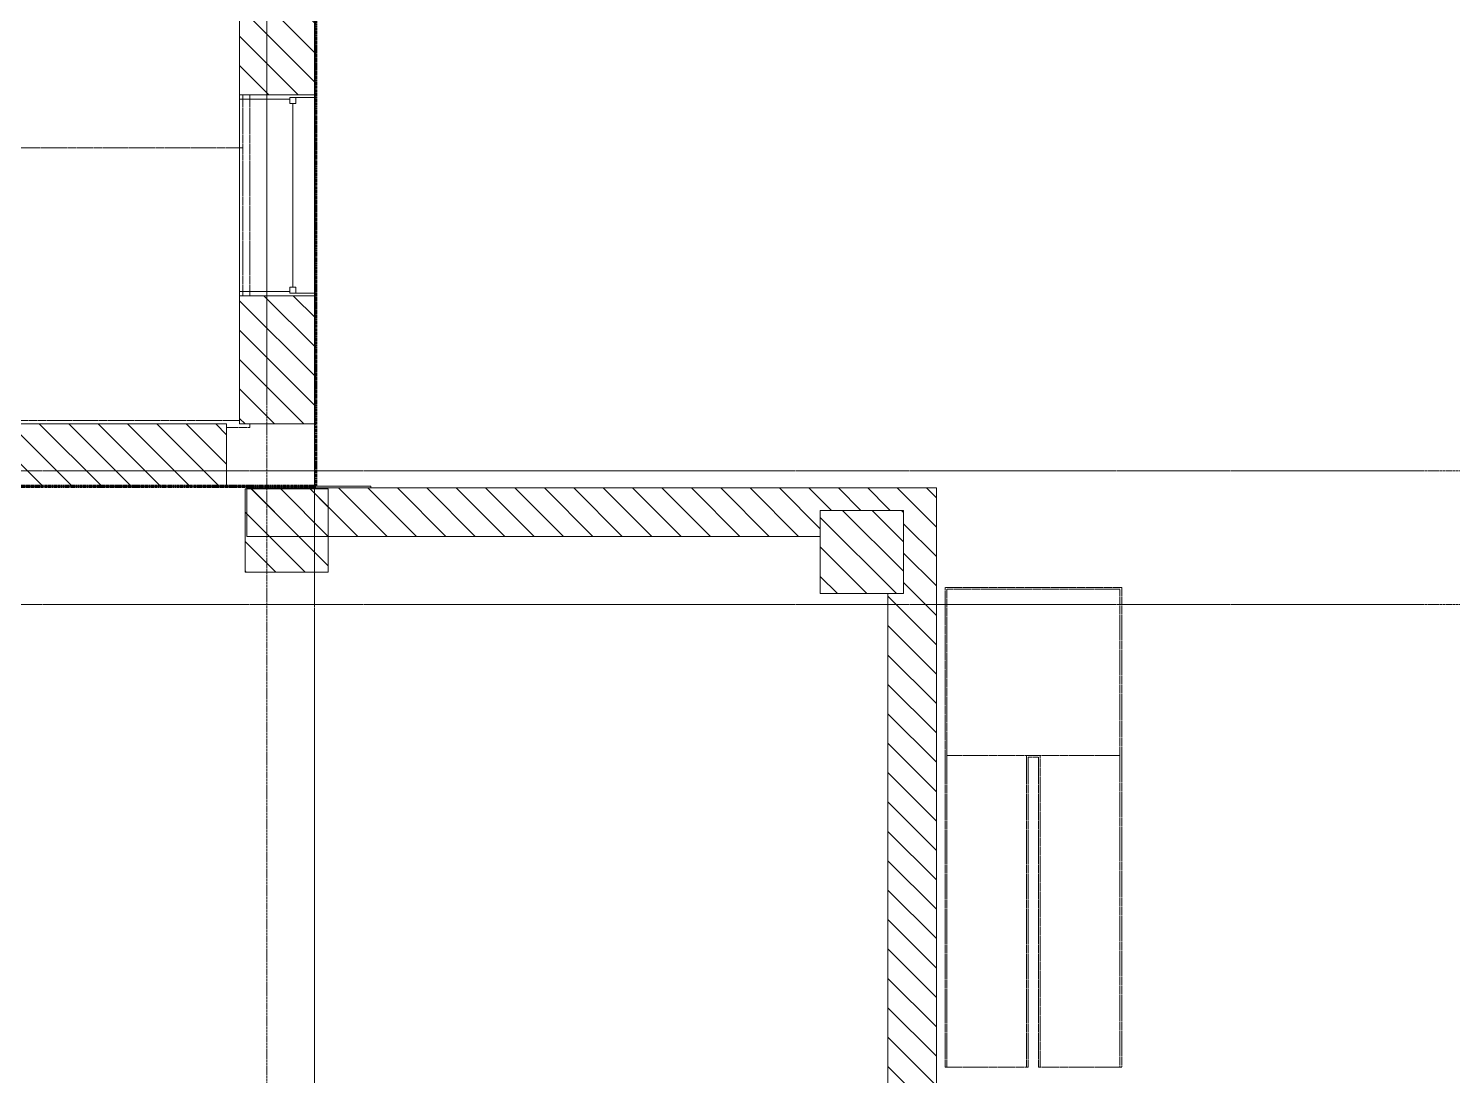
# Model space of a CAD drawing. Header units: inches. Extents: x -956 to 1409, y -1120 to 895.
# Drawn here: x 42.4 to 453.4, y -725.7 to -423.5 of the extents above; entities that cross this region are included whole.
import ezdxf

# ---------------------------------------------------------------- set-up
doc = ezdxf.new("R2010")
doc.units = ezdxf.units.IN
doc.header["$MEASUREMENT"] = 0
for name, pattern in [('Double Dash 3_8_', [1, 0.375, -0.125, 0.125, -0.125, 0.125, -0.125]), ('Grid Line', [0.875, 0.5, -0.125, 0.125, -0.125]), ('Grid Line 1_2_', [0.875, 0.5, -0.125, 0.125, -0.125]), ('Grid Line 1_4_', [0.4375, 0.25, -0.0625, 0.0625, -0.0625]), ('Overhead 1_16_', [0.101562, 0.0625, -0.039062])]:
    doc.linetypes.add(name, pattern=pattern)
for name, color, linetype, lineweight in [('A-DETL', 90, 'Continuous', 9), ('A-FLOR', 192, 'Continuous', 13), ('A-GLAZ', 151, 'Continuous', 13), ('A-WALL', 113, 'Continuous', 13), ('A-WALL-PATT', 111, 'Continuous', 13), ('S-COLS', 52, 'Continuous', 13), ('S-GRID', 1, 'Continuous', 9), ('S-STRS-MBND', 31, 'Continuous', 13)]:
    doc.layers.add(name, color=color, linetype=linetype, lineweight=lineweight)
pattern_1 = [(135, (0, 0), (-4.24264, -4.24264), [])]

# ---------------------------------------------------------------- blocks, each defined once
blk = doc.blocks.new('Concrete-Square-Column - 24 x 24-3368445-7TH FLOOR TELECOM RCP')
at = {"layer": 'S-COLS', "lineweight": 9}
h = blk.add_hatch(dxfattribs=at)
h.set_pattern_fill('FP_7', color=9, style=0, pattern_type=2)
h.set_pattern_definition([(45, (574.619, 282.898), (-4.24264, 4.24264), [])])
h.paths.add_polyline_path([(-12, -12), (12, -12), (12, 12), (-12, 12)], flags=0)
at = {"layer": 'S-COLS', "color": 53, "lineweight": 20}
for p, q in [((-12, 12), (12, 12)), ((-12, -12), (-12, 12)), ((12, 12), (12, -12)), ((12, -12), (-12, -12))]:
    blk.add_line(p, q, dxfattribs=at)
blk = doc.blocks.new('Double Hung - 58_ x 92_-1085034-7TH FLOOR TELECOM RCP')
at = {"layer": 'A-GLAZ', "color": 53, "lineweight": 20}
for p, q in [((-29, 11), (-28.25, 11)), ((-28.25, 3.5), (-28.25, 11)), ((28.25, 3.5), (28.25, 11)), ((29, 11), (28.25, 11)), ((-28.25, 5.25), (-28.25, 3.5)), ((-28.25, 5.25), (-26.5, 5.25)), ((-26.5, 5.25), (-26.5, 3.5)), ((-26.5, 4.375), (26.5, 4.375)), ((26.5, 5.25), (26.5, 3.5)), ((28.25, 5.25), (26.5, 5.25)), ((28.25, 5.25), (28.25, 3.5)), ((-28.25, 3.5), (-26.5, 3.5)), ((-28.25, 3.5), (-27.75, 3.5)), ((-27.75, -11), (-27.75, 3.5)), ((28.25, 3.5), (26.5, 3.5)), ((27.75, 3.5), (28.25, 3.5)), ((27.75, 3.5), (27.75, -11)), ((-27.75, -11), (-29, -11)), ((27.75, -11), (29, -11))]:
    blk.add_line(p, q, dxfattribs=at)
blk = doc.blocks.new('18433_1 - AEO NY - CENTRAL_rvt-1-7TH FLOOR TELECOM RCP')
at = {"layer": 'A-WALL-PATT', "lineweight": 9}
h = blk.add_hatch(dxfattribs=at)
h.set_pattern_fill('FP_1', color=9, style=0, pattern_type=2)
h.set_pattern_definition(pattern_1)
h.paths.add_polyline_path([(103.27, -537.62), (125.27, -537.62), (125.27, -500.62), (103.27, -500.62)], flags=0)
h.paths.add_polyline_path([(125.27, -442.62), (125.27, -416.62), (103.27, -416.62), (103.27, -442.62)], flags=0)
h.paths.add_polyline_path([(103.27, -358.62), (125.27, -358.62), (125.27, -332.62), (103.27, -332.62)], flags=0)
h.paths.add_polyline_path([(125.27, -274.62), (125.27, -215.55), (103.27, -215.55), (103.27, -274.62)], flags=0)
h = blk.add_hatch(dxfattribs=at)
h.set_pattern_fill('FP_1', color=9, style=0, pattern_type=2)
h.set_pattern_definition(pattern_1)
h.paths.add_polyline_path([(64.12, -555.62), (99.52, -555.62), (99.52, -537.62), (-853.35, -537.62), (-853.35, -555.62), (-98.48, -555.62)], flags=0)
h = blk.add_hatch(dxfattribs=at)
h.set_pattern_fill('FP_1', color=9, style=0, pattern_type=2)
h.set_pattern_definition(pattern_1)
h.paths.add_polyline_path([(270.9, -570.12), (270.9, -562.62), (290.4, -562.62), (290.4, -556.12), (105.38, -556.12), (105.38, -570.12), (226.73, -570.12)], flags=0)
h = blk.add_hatch(dxfattribs=at)
h.set_pattern_fill('FP_1', color=9, style=0, pattern_type=2)
h.set_pattern_definition(pattern_1)
h.paths.add_polyline_path([(290.4, -1042.12), (304.4, -1042.12), (304.4, -768.12), (290.4, -768.12), (290.4, -791.74), (298.4, -791.74), (298.4, -815.74), (290.4, -815.74), (290.4, -1005.24), (302.02, -1005.24), (302.02, -1041.24), (290.4, -1041.24)], flags=0)
h.paths.add_polyline_path([(304.4, -728.12), (304.4, -556.12), (290.4, -556.12), (290.4, -562.62), (294.9, -562.62), (294.9, -586.62), (290.4, -586.62), (290.4, -728.12)], flags=0)
at = {"layer": 'S-COLS', "lineweight": 9}
h = blk.add_hatch(dxfattribs=at)
h.set_pattern_fill('FP_1', color=9, style=0, pattern_type=2)
h.set_pattern_definition(pattern_1)
h.paths.add_polyline_path([(128.9, -580.39), (128.9, -556.39), (104.9, -556.39), (104.9, -580.39)], flags=0)
at = {"layer": 'A-FLOR', "color": 9, "lineweight": 9}
for p, q in [((99.52, -555.62), (141.15, -555.62)), ((141.15, -555.62), (141.15, -556.12))]:
    blk.add_line(p, q, dxfattribs=at)
at = {"layer": 'A-WALL', "color": 53, "lineweight": 20}
for p, q in [((103.27, -442.62), (103.27, -416.62)), ((125.27, -416.62), (125.27, -442.62)), ((125.27, -442.62), (103.27, -442.62)), ((103.27, -537.62), (103.27, -500.62)), ((103.27, -500.62), (125.27, -500.62)), ((125.27, -500.62), (125.27, -537.62)), ((-82.98, -537.62), (99.52, -537.62)), ((99.52, -537.62), (99.52, -555.62)), ((125.27, -537.62), (103.27, -537.62)), ((99.52, -555.62), (-853.35, -555.62)), ((105.38, -570.12), (105.38, -556.12)), ((105.38, -556.12), (290.4, -556.12)), ((290.4, -556.12), (304.4, -556.12)), ((304.4, -556.12), (304.4, -728.12)), ((270.9, -570.12), (105.38, -570.12)), ((290.4, -728.12), (290.4, -586.62))]:
    blk.add_line(p, q, dxfattribs=at)
at = {"layer": 'A-WALL', "color": 9, "lineweight": 9}
for p, q in [((103.27, -442.62), (103.27, -500.62)), ((125.27, -500.62), (125.27, -442.62))]:
    blk.add_line(p, q, dxfattribs=at)
at = {"layer": 'S-COLS', "color": 53, "lineweight": 20}
for p, q in [((104.9, -556.39), (128.9, -556.39)), ((104.9, -580.39), (104.9, -556.39)), ((128.9, -556.39), (128.9, -580.39)), ((128.9, -580.39), (104.9, -580.39))]:
    blk.add_line(p, q, dxfattribs=at)
at = {"layer": 'S-GRID', "linetype": 'Grid Line 1_4_'}
for p, q in [((111.15, -529.37), (111.15, 870.85)), ((124.9, -529.37), (124.9, -1087.29)), ((444.9, -551.12), (-904.42, -551.12)), ((444.9, -589.74), (-904.42, -589.74))]:
    blk.add_line(p, q, dxfattribs=at)
at = {"layer": 'S-STRS-MBND', "color": 9, "linetype": 'Overhead 1_16_', "lineweight": 9}
for p, q in [((104.27, -442.62), (104.27, -459.83)), ((106.27, -442.62), (106.27, -459.83)), ((104.27, -457.87), (38.27, -457.87)), ((104.27, -500.62), (104.27, -459.83)), ((106.27, -500.62), (106.27, -459.83)), ((44.31, -536.62), (-33.73, -536.62)), ((44.31, -536.62), (103.27, -536.62)), ((106.27, -538.62), (106.27, -537.62)), ((99.52, -538.62), (106.27, -538.62)), ((306.9, -584.87), (306.9, -633.04)), ((357.9, -584.87), (306.9, -584.87)), ((307.4, -585.37), (307.4, -633.04)), ((357.4, -585.37), (307.4, -585.37)), ((357.4, -624.7), (357.4, -585.37)), ((357.9, -624.7), (357.9, -584.87)), ((357.4, -624.7), (357.4, -723.37)), ((357.9, -624.7), (357.9, -723.37)), ((306.9, -723.37), (306.9, -633.04)), ((307.4, -723.37), (307.4, -633.04)), ((307.4, -633.37), (330.4, -633.37)), ((330.4, -633.37), (330.4, -633.87)), ((330.4, -633.37), (333.9, -633.37)), ((330.4, -633.87), (330.4, -633.37)), ((330.4, -723.37), (330.4, -633.87)), ((330.9, -633.87), (333.9, -633.87)), ((330.9, -723.37), (330.9, -633.87)), ((334.4, -633.37), (333.9, -633.37)), ((333.9, -633.87), (333.9, -723.37)), ((334.4, -633.37), (334.4, -723.37)), ((357.4, -633.37), (334.4, -633.37)), ((306.9, -723.37), (307.4, -723.37)), ((307.4, -723.37), (330.4, -723.37)), ((330.4, -723.37), (330.9, -723.37)), ((333.9, -723.37), (334.4, -723.37)), ((357.4, -723.37), (334.4, -723.37)), ((357.4, -723.37), (357.9, -723.37))]:
    blk.add_line(p, q, dxfattribs=at)
at = {"color": 9, "lineweight": 9}
for name, p, rotation in [('Double Hung - 58_ x 92_-1085034-7TH FLOOR TELECOM RCP', (114.27, -471.62), 269.9999999999999), ('Concrete-Square-Column - 24 x 24-3368445-7TH FLOOR TELECOM RCP', (282.9, -574.62), 89.9999999999999)]:
    blk.add_blockref(name, p, dxfattribs=dict(at, rotation=rotation))
blk = doc.blocks.new('5649_structural model_2019_rvt-1-7TH FLOOR TELECOM RCP')
at = {"layer": 'S-GRID', "linetype": 'Grid Line', "lineweight": 13}
for p, q in [((111.15, -1013.39), (111.15, 774.85)), ((124.9, 774.85), (124.9, -999.91)), ((398.09, -551.12), (-835.82, -551.12)), ((398.09, -589.74), (-835.82, -589.74))]:
    blk.add_line(p, q, dxfattribs=at)
at = {"layer": 'S-GRID', "linetype": 'Grid Line 1_2_', "lineweight": 13}
for p, q in [((494.09, -551.12), (398.09, -551.12)), ((494.09, -589.74), (398.09, -589.74))]:
    blk.add_line(p, q, dxfattribs=at)

msp = doc.modelspace()

# ---------------------------------------------------------------- linework, layer by layer
at = {"layer": 'A-DETL', "linetype": 'Double Dash 3_8_', "lineweight": 140}
for p, q in [((125.27, -555.62), (125.27, -243.24)), ((-896.85, -555.62), (125.27, -555.62))]:
    msp.add_line(p, q, dxfattribs=at)

# ---------------------------------------------------------------- block references
at = {"lineweight": 5}
for name in ['18433_1 - AEO NY - CENTRAL_rvt-1-7TH FLOOR TELECOM RCP', '5649_structural model_2019_rvt-1-7TH FLOOR TELECOM RCP']:
    msp.add_blockref(name, (0, 0), dxfattribs=at)

doc.saveas('drawing.dxf')
